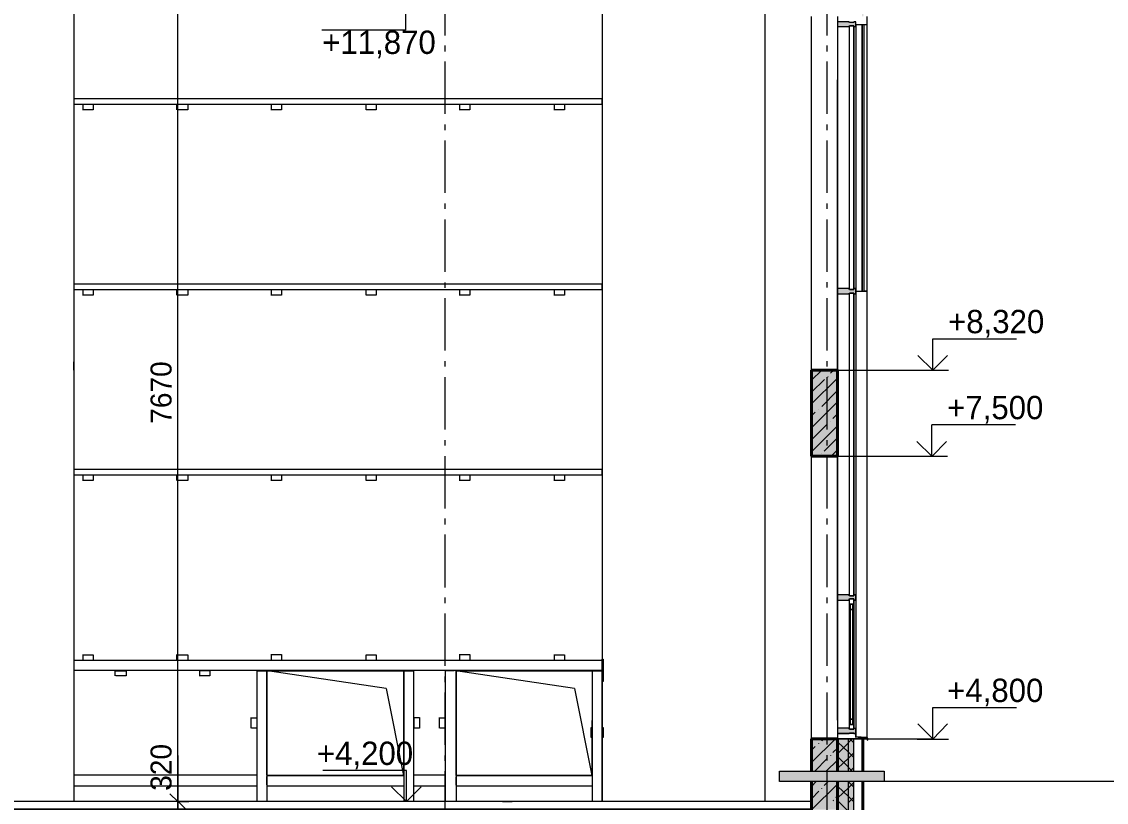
# Model space of a CAD drawing. Header units: millimetres. Extents: x -135211 to 49383, y -8033 to 228499.
# Drawn here: x -7641 to 2718, y 52848 to 60303 of the extents above; entities that cross this region are included whole.
import ezdxf

# ---------------------------------------------------------------- set-up
doc = ezdxf.new("R2010")
doc.units = ezdxf.units.MM
doc.layers.add('PDF _Геометрия', color=7, linetype='Continuous', true_color=0x1d1d1d)
doc.layers.add('PDF _Сплошная заливка', color=7, linetype='Continuous', true_color=0xffffff)
doc.layers.add('PDF _Текст', color=7, linetype='Continuous')

msp = doc.modelspace()

# ---------------------------------------------------------------- hatches: boundary and pattern name
at = {"layer": 'PDF _Сплошная заливка', "transparency": 33554559}
h = msp.add_hatch(color=256, dxfattribs=at)
h.paths.add_polyline_path([(396.5, 60354), (396.5, 62474.1), (386.2, 62474.1), (386.2, 60354)])
h.paths.add_polyline_path([(396.5, 53047.7), (386.2, 53047.7), (386.2, 51955.6), (396.5, 51955.6)])
h.paths.add_polyline_path([(396.5, 53454.1), (386.2, 53454.1), (386.2, 53145.1), (396.5, 53145.1)])
for points in [[(154.9, 60256.6), (256.8, 60256.6), (256.8, 60265.1), (299.2, 60265.1), (299.2, 60256.6), (316.1, 60256.6), (316.1, 60302.2), (299.2, 60302.2), (299.2, 60294.7), (256.8, 60294.7), (256.8, 60302.2), (154.9, 60302.2)], [(154.9, 57704.1), (256.8, 57704.1), (256.8, 57712.6), (299.2, 57712.6), (299.2, 57704.1), (316.1, 57704.1), (316.1, 57753.7), (299.2, 57753.7), (299.2, 57746.4), (256.8, 57746.4), (256.8, 57753.7), (154.9, 57753.7)], [(154.9, 54779), (256.8, 54779), (256.8, 54791.7), (299.2, 54791.7), (299.2, 54779), (316.1, 54779), (316.1, 54828.5), (299.2, 54828.5), (299.2, 54821.4), (256.8, 54821.4), (256.8, 54828.5), (154.9, 54828.5)], [(154.9, 53504.9), (256.8, 53504.9), (256.8, 53513.4), (299.2, 53513.4), (299.2, 53504.9), (316.1, 53504.9), (316.1, 53554.3), (299.2, 53554.3), (299.2, 53547.2), (256.8, 53547.2), (256.8, 53554.3), (154.9, 53554.3)]]:
    msp.add_hatch(color=7, dxfattribs=at).paths.add_polyline_path(points)
h = msp.add_hatch(color=256, dxfattribs=at)
h.paths.add_polyline_path([(146.8, 53145.1), (146.8, 53453.7), (-100.6, 53453.7), (-100.6, 53145.1)])
h.paths.add_polyline_path([(146.8, 53047.7), (-100.6, 53047.7), (-100.6, 52776.8), (146.8, 52776.8)])
h = msp.add_hatch(color=256, dxfattribs=at)
h.paths.add_polyline_path([(248.4, 53145.1), (248.4, 53453.1), (152.7, 53453.1), (152.7, 53145.1)])
h.paths.add_polyline_path([(248.4, 53047.7), (152.7, 53047.7), (152.7, 51955.6), (248.4, 51955.6)])
h = msp.add_hatch(color=256, dxfattribs=at)
h.paths.add_polyline_path([(299.2, 53145.1), (299.2, 53452.8), (256.1, 53452.8), (256.1, 53145.1)])
h.paths.add_polyline_path([(299.2, 53047.7), (256.1, 53047.7), (256.1, 51955.6), (299.2, 51955.6)])

# ---------------------------------------------------------------- linework, layer by layer
at = {"layer": 'PDF _Геометрия', "color": 7, "lineweight": 9}
for points in [[(-6150.8, 53296.5), (-6150.8, 52856.2), (-6150.8, 60522.7), (-6150.8, 60933.3), (-6150.8, 61293.1)], [(-7840.6, 60932.9), (-7142.2, 60932.9), (-7142.2, 52855.6)], [(-7144, 60522.4), (-544.2, 60522.4), (-544.2, 60933.1), (-544.2, 52855.9)], [(-3597.5, 60171.2), (-3597.5, 60670.7)], [(52.5, 60171.6), (52.5, 60671.2)], [(-3974.8, 60523.2), (-3974.8, 60222.6), (-4774.8, 60222.6)], [(-2097.2, 60522.9), (-2097.2, 56975.4), (-2097.2, 54194.2)], [(-96.7, 56975.1), (-96.7, 60353.2)], [(429.7, 60353.6), (429.7, 60277.3)], [(149, 60277.5), (149, 57729.2)], [(263, 60264.4), (263, 57745.6)], [(263, 60255.9), (263, 57754)], [(264.3, 57745.3), (306.9, 57745.3), (306.9, 60264.2), (264.3, 60264.2)], [(306.9, 60255.7), (306.9, 57753.8)], [(324.5, 60276.8), (324.5, 57728.3), (324.5, 54803.1), (324.5, 53503.5), (307.3, 53503.5)], [(319.9, 60277.3), (429.7, 60277.3), (429.7, 57729), (400.2, 57729)], [(403.4, 60277), (403.4, 57728.6)], [(-3597.5, 60018.8), (-3597.5, 60073.9)], [(52.5, 60019.2), (52.5, 60074.3)], [(-3597.5, 59421.9), (-3597.5, 59921.4)], [(52.5, 59422.4), (52.5, 59921.9)], [(-7147.7, 59515.4), (-2097.2, 59515.4), (-2097.2, 59566.2), (-7147.7, 59566.2)], [(-7059.5, 59515.5), (-6958, 59515.5), (-6958, 59460.5), (-7059.5, 59460.5)], [(-7054.5, 59459.8), (-7054.5, 59514.8)], [(-6159.6, 59460.7), (-6159.6, 59515.7)], [(-6151.8, 59514.7), (-6054.3, 59514.7), (-6054.3, 59459.6), (-6151.8, 59459.6)], [(-5260.7, 59515.6), (-5159.3, 59515.6), (-5159.3, 59460.6), (-5260.7, 59460.6)], [(-5255.8, 59459.9), (-5255.8, 59514.9)], [(-4352.9, 59514.8), (-4255.6, 59514.8), (-4255.6, 59459.7), (-4352.9, 59459.7)], [(-4352.1, 59459.6), (-4352.1, 59514.7)], [(-3462.6, 59515.6), (-3360.6, 59515.6), (-3360.6, 59460.6), (-3462.6, 59460.6)], [(-3457.1, 59459.9), (-3457.1, 59514.9)], [(-2558.8, 59515.4), (-2456.9, 59515.4), (-2456.9, 59460.3), (-2558.8, 59460.3)], [(-2553.4, 59459.7), (-2553.4, 59514.7)], [(-3597.5, 59265.3), (-3597.5, 59320.3)], [(52.5, 59265.7), (52.5, 59320.7)], [(-3597.5, 58668.4), (-3597.5, 59167.9)], [(52.5, 58668.8), (52.5, 59168.3)], [(-3597.5, 58516), (-3597.5, 58566.8)], [(52.5, 58516.4), (52.5, 58567.3)], [(-3597.5, 57914.9), (-3597.5, 58414.4)], [(52.5, 57915.4), (52.5, 58414.9)], [(-3597.5, 57762.5), (-3597.5, 57813.3)], [(52.5, 57763), (52.5, 57813.7)], [(-7147.7, 57745.9), (-2097.2, 57745.9), (-2097.2, 57796.7), (-7147.7, 57796.7)], [(-7059.5, 57746.1), (-6958, 57746.1), (-6958, 57691), (-7059.5, 57691)], [(-7054.5, 57690.3), (-7054.5, 57745.4)], [(-6159.6, 57691.3), (-6159.6, 57746.3)], [(-6151.8, 57745.2), (-6054.3, 57745.2), (-6054.3, 57690.1), (-6151.8, 57690.1)], [(-5260.7, 57746.1), (-5159.3, 57746.1), (-5159.3, 57691.1), (-5260.7, 57691.1)], [(-5255.8, 57690.4), (-5255.8, 57745.4)], [(-4352.9, 57745.2), (-4255.6, 57745.2), (-4255.6, 57690.2), (-4352.9, 57690.2)], [(-4352.1, 57690.1), (-4352.1, 57745.1)], [(-3462.6, 57746.2), (-3360.6, 57746.2), (-3360.6, 57691.2), (-3462.6, 57691.2)], [(-3457.1, 57690.4), (-3457.1, 57745.5)], [(-2558.8, 57745.9), (-2456.9, 57745.9), (-2456.9, 57690.9), (-2558.8, 57690.9)], [(-2553.4, 57690.1), (-2553.4, 57745.1)], [(149, 57653), (149, 56975.7), (149, 57703.8), (149, 54804.1), (149, 53504.5), (149, 53453.8), (149, 53144.7)], [(263, 57711.7), (263, 54820.4)], [(263, 57703.3), (263, 54828.8)], [(264.3, 54820.1), (306.9, 54820.1), (306.9, 57711.5), (264.3, 57711.5)], [(306.9, 57703.1), (306.9, 54828.6)], [(319.9, 57729), (429.7, 57729), (429.7, 54803.9), (429.7, 53529.7), (429.7, 53466.2)], [(-3597.5, 57161.4), (-3597.5, 57660.9)], [(52.5, 57161.8), (52.5, 57661.4)], [(54.1, 56974.8), (1061.5, 56974.8), (1061.5, 57275.3)], [(1059.5, 57275.5), (1859.9, 57275.5)], [(-7142.2, 56974.7), (-7142.2, 57055.1), (-7142.2, 56974.7), (-7142.2, 56733.4)], [(-3597.5, 57008.9), (-3597.5, 57059.8)], [(52.5, 57009.4), (52.5, 57060.2)], [(-3597.5, 56407.8), (-3597.5, 56907.3)], [(149, 56975.7), (-100.6, 56975.7)], [(-95.5, 56974.9), (52.5, 56974.9)], [(52.5, 56408.3), (52.5, 56907.8)], [(910.5, 56974.6), (1210.6, 56974.6)], [(239.7, 56153.6), (1052.7, 56153.6), (1052.7, 56454.1)], [(1050.7, 56454.4), (1851.1, 56454.4)], [(-3597.5, 56255.5), (-3597.5, 56306.3)], [(52.5, 56255.9), (52.5, 56306.8)], [(-3597.5, 55654.3), (-3597.5, 56153.8)], [(-100.6, 56154.4), (149, 56154.4)], [(-96.7, 53453), (-96.7, 56153.9)], [(16.5, 56154), (236.7, 56154)], [(52.5, 55654.9), (52.5, 56154.4)], [(149, 53631.5), (149, 56154.4), (149, 54804.1), (149, 53529.9)], [(900.9, 56153.4), (1201.9, 56153.4)], [(-7147.7, 55976.4), (-2097.2, 55976.4), (-2097.2, 56027.2), (-7147.7, 56027.2)], [(-7059.5, 55976.6), (-6958, 55976.6), (-6958, 55921.6), (-7059.5, 55921.6)], [(-7054.5, 55920.8), (-7054.5, 55975.8)], [(-6159.6, 55921.8), (-6159.6, 55976.8)], [(-6151.8, 55975.6), (-6054.3, 55975.6), (-6054.3, 55920.6), (-6151.8, 55920.6)], [(-5260.7, 55976.6), (-5159.3, 55976.6), (-5159.3, 55921.6), (-5260.7, 55921.6)], [(-5255.8, 55920.8), (-5255.8, 55975.8)], [(-4352.9, 55975.7), (-4255.6, 55975.7), (-4255.6, 55920.7), (-4352.9, 55920.7)], [(-4352.1, 55920.5), (-4352.1, 55975.6)], [(-3462.6, 55976.7), (-3360.6, 55976.7), (-3360.6, 55921.7), (-3462.6, 55921.7)], [(-3457.1, 55920.9), (-3457.1, 55975.9)], [(-2558.8, 55976.4), (-2456.9, 55976.4), (-2456.9, 55921.4), (-2558.8, 55921.4)], [(-2553.4, 55920.6), (-2553.4, 55975.6)], [(-3597.5, 55501.9), (-3597.5, 55556.9)], [(52.5, 55502.5), (52.5, 55557.5)], [(-3597.5, 54900.8), (-3597.5, 55404.6)], [(52.5, 54901.3), (52.5, 55405.1)], [(-3597.5, 54748.4), (-3597.5, 54803.4)], [(52.5, 54748.9), (52.5, 54803.9)], [(263, 54790.8), (263, 54740), (263, 53592.7), (263, 53546.2)], [(263, 54778.1), (263, 53554.6)], [(263.6, 54739.9), (271.8, 54739.9), (271.8, 54689.1), (271.8, 53643.5), (271.8, 53592.7), (263.6, 53592.7)], [(264.3, 54739.7), (306.9, 54739.7), (306.9, 54790.5), (264.3, 54790.5)], [(272.8, 53592.5), (298.1, 53592.5), (298.1, 53643.3), (298.1, 54688.9), (272.8, 54688.9), (298.1, 54688.9), (298.1, 54739.8), (272.8, 54739.8)], [(298.7, 54739.7), (306.9, 54739.7), (306.9, 53592.5), (298.7, 53592.5)], [(306.9, 54777.8), (306.9, 53554.4)], [(-3597.5, 54151.5), (-3597.5, 54651)], [(52.5, 54152), (52.5, 54651.6)], [(-2097.2, 54202.7), (-7147.7, 54202.7)], [(-7059.5, 54257.9), (-6958, 54257.9), (-6958, 54202.9), (-7059.5, 54202.9)], [(-7054.5, 54202), (-7054.5, 54257)], [(-6159.6, 54203.2), (-6159.6, 54258.3)], [(-6151.8, 54256.9), (-6054.3, 54256.9), (-6054.3, 54201.8), (-6151.8, 54201.8)], [(-5260.7, 54258), (-5159.3, 54258), (-5159.3, 54203), (-5260.7, 54203)], [(-5255.8, 54202.1), (-5255.8, 54257.1)], [(-4352.9, 54256.9), (-4255.6, 54256.9), (-4255.6, 54201.9), (-4352.9, 54201.9)], [(-4352.1, 54201.8), (-4352.1, 54256.8)], [(-3462.6, 54258.1), (-3360.6, 54258.1), (-3360.6, 54203), (-3462.6, 54203)], [(-3457.1, 54202.2), (-3457.1, 54257.2)], [(-2558.8, 54257.7), (-2456.9, 54257.7), (-2456.9, 54202.7), (-2558.8, 54202.7)], [(-2553.4, 54201.8), (-2553.4, 54256.9)], [(-2097.2, 54003.7), (-2097.2, 54215.4)], [(-2092.4, 54214.6), (-2088.4, 54214.6), (-2088.4, 54003), (-2092.4, 54003)], [(-2097.2, 54113.9), (-2097.2, 52856.6), (-2097.2, 54105.3), (-7147.7, 54105.3)], [(-6747.4, 54054.9), (-6747.4, 54105.7)], [(-6743.8, 54105.1), (-6642.1, 54105.1), (-6642.1, 54054.3), (-6743.8, 54054.3)], [(-5945.3, 54105.4), (-5843.7, 54105.4), (-5843.7, 54054.6), (-5945.3, 54054.6)], [(-5940.2, 54053.7), (-5940.2, 54104.5)], [(-5396.2, 54104.8), (-5396.2, 52856.1)], [(-5384.6, 54105.1), (-5308.5, 54105.1)], [(-5299.7, 54105.8), (-5299.7, 53106.7), (-5299.7, 54105.8), (-5299.7, 52857)], [(-4159.1, 53935.3), (-5293.6, 54104.7)], [(-3992.4, 54104.4), (-5291.7, 54104.4), (-3992.4, 54104.4), (-3992.4, 53105.3), (-5291.7, 53105.3), (-3992.4, 53105.3), (-4157.3, 53935.1)], [(-3992.4, 53105.3), (-3992.4, 54104.4), (-3992.4, 52855.6)], [(-3984.7, 54104.6), (-3904.6, 54104.6)], [(-3895.9, 52856.5), (-3895.9, 54105.3)], [(-3597.5, 54105), (-3597.5, 52856.1)], [(-3590.2, 54105.9), (-3509.8, 54105.9)], [(-2360.4, 53935.5), (-3494.7, 54104.8)], [(-2193.7, 54104.5), (-3493.4, 54104.5), (-2193.7, 54104.5), (-2193.7, 52855.6)], [(-3492.2, 54104.3), (-3492.2, 53105.3), (-3492.2, 54104.3), (-3492.2, 52855.5)], [(-2186.4, 54104.7), (-2105.9, 54104.7)], [(-3597.5, 53994.8), (-3597.5, 54049.9)], [(52.5, 53995.4), (52.5, 54050.4)], [(-3597.5, 53398), (-3597.5, 53897.5)], [(-2193.7, 53105.4), (-2358.5, 53935.2)], [(52.5, 53398.6), (52.5, 53898)], [(325.1, 53452.6), (1061.5, 53452.6), (1061.5, 53753.2)], [(1059.5, 53753.5), (1859.9, 53753.5)], [(-5448.9, 53554.9), (-5448.9, 53656.5)], [(-5447.2, 53656.1), (-5396.2, 53656.1), (-5396.2, 53554.5), (-5447.2, 53554.5)], [(-3895.9, 53656.6), (-3895.9, 53554.9)], [(-3894, 53656.3), (-3843.2, 53656.3), (-3843.2, 53554.7), (-3894, 53554.7)], [(-3650.2, 53555), (-3650.2, 53656.5)], [(-3648.4, 53656.2), (-3597.5, 53656.2), (-3597.5, 53554.6), (-3648.4, 53554.6)], [(-2202.5, 53465.3), (-2202.5, 53562.7)], [(-2202.5, 53562.6), (-2193.7, 53562.6)], [(-2193.7, 53122.3), (-2193.7, 53630.4)], [(-2097.2, 53563.5), (-2088.4, 53563.5), (-2088.4, 53466.1), (-2097.2, 53466.1)], [(264.3, 53545.9), (306.9, 53545.9), (306.9, 53592.5), (264.3, 53592.5)], [(-2193.7, 53465.3), (-2202.5, 53465.3)], [(429.7, 53461.9), (429.7, 53453.5), (150.2, 53453.5)], [(263, 53503.9), (153.3, 53503.9)], [(306.9, 53503.6), (264.3, 53503.6)], [(324.5, 53503.5), (324.5, 53503.5)], [(324.5, 53473.8), (324.5, 53473.8)], [(324.5, 53473.8), (324.5, 53473.8)], [(324.5, 53473.8), (324.5, 53473.8)], [(324.5, 53473.8), (324.5, 53473.8)], [(324.5, 53473.8), (324.5, 53473.8)], [(324.5, 53473.8), (324.5, 53473.8)], [(149, 53453.8), (-100.6, 53453.8)], [(-95, 53452.7), (324.5, 53452.7)], [(254.3, 53144.1), (254.3, 53453.1), (152.7, 53453.1)], [(306.9, 53143.7), (306.9, 53452.8), (256.1, 53452.8)], [(385.9, 53453), (385.9, 53144), (385.9, 53453), (305.6, 53453)], [(403.4, 53143.9), (403.4, 53452.9), (386.2, 53452.9)], [(429.7, 53445), (429.7, 53445)], [(910.5, 53452.4), (1210.6, 53452.4)], [(-3597.5, 53245.6), (-3597.5, 53296.4)], [(52.5, 53246.1), (52.5, 53297)], [(-3966, 52856.9), (-3966, 53153.3), (-4766.1, 53153.3)], [(-3597.5, 52644.4), (-3597.5, 53144)], [(-403.8, 53047), (-403.8, 53144.4)], [(-402.6, 53144.2), (596.5, 53144.2), (596.5, 53046.8), (-402.6, 53046.8)], [(52.5, 52645.1), (52.5, 53144.6)], [(-5396.2, 53105.8), (-7144.8, 53105.8)], [(-5396.2, 53093.1), (-5396.2, 53012.6)], [(-5299.7, 53013.6), (-5299.7, 53094)], [(-3992.4, 53092.6), (-3992.4, 53012.2)], [(-3895.9, 53013.1), (-3895.9, 53093.6)], [(-3597.5, 53105.9), (-3894.1, 53105.9)], [(-3597.5, 53093.2), (-3597.5, 53012.7)], [(-3492.2, 53012.1), (-3492.2, 53092.5)], [(-2193.7, 53092.7), (-2193.7, 53012.3)], [(149, 53047.3), (149, 51955.2), (-100.6, 51955.2)], [(152.7, 51954.5), (254.3, 51954.5), (254.3, 53046.7)], [(256.1, 51954.2), (306.9, 51954.2), (306.9, 53046.4)], [(305.6, 51954.5), (385.9, 51954.5), (385.9, 53046.7), (385.9, 51954.5)], [(386.2, 51954.4), (403.4, 51954.4), (403.4, 53046.5)], [(3132.2, 53046.1), (600.2, 53046.1)], [(-7144.8, 53004.2), (-5396.2, 53004.2)], [(-5291.7, 53003.8), (-3992.4, 53003.8)], [(-3894.1, 53004.3), (-3597.5, 53004.3)], [(-3493.4, 53003.9), (-2193.7, 53003.9)], [(-22897, 52775.7), (-96.7, 52775.7), (-96.7, 52839.2), (-96.7, 52847.7), (-96.7, 52856.1), (-22897, 52856.1)], [(-6150.8, 52856.2), (-6269.3, 52856.2)], [(-6151.6, 52856.4), (-6045.5, 52856.4)], [(-6150.8, 52695.4), (-6150.8, 52856.2), (-6150.8, 52534.5), (-6150.8, 52123.9), (-6150.8, 48652.6), (-6150.8, 48284.3), (-6150.8, 47873.7), (-6150.8, 45033.2)], [(-3808.1, 52855.9), (-4109, 52855.9)], [(-3050.5, 52856.7), (-2957, 52856.7), (-3964.7, 52856.7)]]:
    msp.add_lwpolyline(points, dxfattribs=at)
at = {"layer": 'PDF _Геометрия', "color": 7, "lineweight": 20}
for points in [[(149, 60353.8), (149, 60303), (149, 60256.3)], [(263, 60294), (263, 60302.4), (153.3, 60302.4)], [(306.9, 60302.3), (306.9, 60293.8), (264.3, 60293.8)], [(307.3, 60255.6), (324.5, 60255.6), (324.5, 60302.2), (307.3, 60302.2)], [(153.3, 60255.9), (263, 60255.9), (263, 60264.4)], [(264.3, 60264.2), (306.9, 60264.2), (306.9, 60255.7)], [(149, 57754.6), (149, 57703.8)], [(263, 57745.6), (263, 57754), (153.3, 57754)], [(153.3, 57703.3), (263, 57703.3), (263, 57711.7)], [(306.9, 57753.8), (306.9, 57745.3), (264.3, 57745.3)], [(264.3, 57711.5), (306.9, 57711.5), (306.9, 57703.1)], [(307.3, 57702.9), (324.5, 57702.9), (324.5, 57753.7), (307.3, 57753.7)], [(149, 54829.5), (149, 54778.7)], [(263, 54820.4), (263, 54828.8), (153.3, 54828.8)], [(306.9, 54828.6), (306.9, 54820.1), (264.3, 54820.1)], [(307.3, 54777.7), (324.5, 54777.7), (324.5, 54828.5), (307.3, 54828.5)], [(153.3, 54778.1), (263, 54778.1), (263, 54790.8)], [(264.3, 54790.5), (306.9, 54790.5), (306.9, 54777.8)], [(149, 53555.3), (149, 53504.5)], [(263, 53546.2), (263, 53554.6), (153.3, 53554.6)], [(153.3, 53503.9), (263, 53503.9), (263, 53512.3)], [(306.9, 53554.4), (306.9, 53545.9), (264.3, 53545.9)], [(264.3, 53512), (306.9, 53512), (306.9, 53503.6)], [(307.3, 53503.5), (324.5, 53503.5), (324.5, 53554.3), (307.3, 53554.3)]]:
    msp.add_lwpolyline(points, dxfattribs=at)
at = {"layer": 'PDF _Геометрия', "color": 7, "lineweight": 9}
for points in [[(385.9, 60277), (385.9, 57728.6)], [(149, 57653), (149, 59748.4)], [(149, 57708), (149, 57729.2)], [(298.1, 53643.3), (272.8, 53643.3)], [(438.5, 53466.2), (319.6, 53474.6), (438.5, 53461.9), (438.5, 53440.8), (434.4, 53440.8), (438.5, 53440.8)], [(324.5, 53473.8), (324.5, 53503.5)], [(438.5, 53440), (434.4, 53444.3)], [(-3493.4, 53105.4), (-2193.7, 53105.4)]]:
    msp.add_lwpolyline(points, close=True, dxfattribs=at)
at = {"layer": 'PDF _Геометрия', "color": 7, "lineweight": 18}
for points in [[(1061.5, 56974.8), (917.3, 57114.5)], [(1062.5, 56974.7), (1201.9, 57114.4)], [(1052.7, 56153.6), (908.6, 56293.3)], [(1053.7, 56153.4), (1193.1, 56293.1)], [(1061.5, 53452.6), (917.3, 53596.5)], [(1062.5, 53452.5), (1201.9, 53596.4)], [(-3966, 52856.9), (-4110.4, 52996.6)], [(-3965.4, 52856.8), (-3825.7, 52996.5)], [(-6150.8, 52856.2), (-6227.2, 52928.2)], [(-6148.2, 52855.7), (-6071.8, 52779.5)]]:
    msp.add_lwpolyline(points, dxfattribs=at)
at = {"layer": 'PDF _Геометрия', "color": 7, "lineweight": 40}
for points in [[(-100.6, 56154.4), (149, 56154.4), (149, 56975.7), (-100.6, 56975.7)], [(-96.7, 56975.1), (-96.7, 56153.9)], [(149, 53144.7), (149, 53453.8), (-100.6, 53453.8)], [(-96.7, 53453), (-96.7, 53144)], [(-96.7, 53046.7), (-96.7, 52775.7), (-22994.2, 52775.7)], [(-100.6, 51955.2), (149, 51955.2), (149, 52535.2), (149, 52776.4), (149, 53047.3)]]:
    msp.add_lwpolyline(points, dxfattribs=at)
at = {"layer": 'PDF _Геометрия', "lineweight": 9}
for points in [[(-100.6, 56649.7), (149, 56899.5)], [(-97.4, 56877.9), (-0.2, 56975.2)], [(-96.5, 56763.4), (26.1, 56886.2)], [(57.2, 56915.6), (61.2, 56915.6)], [(84.4, 56945.6), (113.9, 56975.2)], [(0.3, 56628), (140.2, 56771.9)], [(-100.6, 56421.2), (149, 56670.9)], [(-100, 56535.3), (-61.6, 56573.4)], [(-26.5, 56602.2), (-26.5, 56602.2)], [(-91.4, 56315.2), (52.5, 56459.2)], [(87.6, 56487.9), (87.6, 56487.9)], [(106.4, 56514.3), (149, 56556.6)], [(-100.6, 56192.6), (149, 56442.3)], [(22.2, 56201), (149, 56328)], [(-0.2, 56175.1), (-0.2, 56175.1)], [(90.1, 56154.4), (149, 56213.8)], [(-100, 53343.5), (-61.6, 53381.6)], [(-96.8, 53228.8), (131.4, 53453.1)], [(-26.5, 53406), (-26.5, 53410.3)], [(0.2, 53436.1), (17.4, 53453.1)], [(106.4, 53322.5), (149, 53364.8)], [(254.3, 53326.1), (152.7, 53423.5)], [(152.7, 53313.4), (254.3, 53415)], [(250.9, 53415.5), (289.4, 53453.6)], [(306.9, 53414.7), (268.4, 53452.8)], [(386.2, 53423.3), (403.4, 53444.5)], [(386.2, 53364), (403.4, 53385.2)], [(-66.1, 53144.6), (52.5, 53267.3)], [(43.4, 53144.7), (149, 53250.5)], [(87.6, 53291.8), (87.6, 53296)], [(254.3, 53182.2), (152.7, 53283.8)], [(152.7, 53173.7), (254.3, 53271.1)], [(306.9, 53275), (256.1, 53325.7)], [(256.1, 53270.8), (306.9, 53321.6)], [(386.2, 53249.7), (403.4, 53270.9)], [(289.4, 53144.5), (250.9, 53182.7)], [(268.4, 53143.7), (306.9, 53181.8)], [(386.2, 53194.7), (403.4, 53215.9)], [(-99.4, 53000.5), (-52.8, 53047.1)], [(22.8, 53009.1), (61.2, 53047.2)], [(149.3, 53030.3), (166.5, 53047.2)], [(254.3, 53042.5), (250.2, 53046.7)], [(306.9, 52991.4), (256.1, 53042.2)], [(386.2, 53025.4), (403.4, 53042.3)], [(-96.5, 52776.4), (149, 53021.9)], [(-94.3, 52885.3), (-26.5, 52953.1)], [(-0.2, 52979.1), (-0.2, 52983.3)], [(254.3, 52902.8), (152.7, 53000.2)], [(152.7, 52890.1), (254.3, 52987.5)], [(256.1, 52987.1), (306.9, 53037.9)], [(109.8, 52864.8), (113.9, 52869)], [(135.9, 52895), (149, 52907.7)], [(254.3, 52758.9), (152.7, 52860.5)], [(306.9, 52851.7), (256.1, 52902.4)], [(256.1, 52847.4), (306.9, 52898.3)], [(386.2, 52911.1), (403.4, 52928)], [(386.2, 52851.8), (403.4, 52873)]]:
    msp.add_lwpolyline(points, dxfattribs=at)
at = {"layer": 'PDF _Сплошная заливка', "lineweight": 9, "transparency": 33554559}
msp.add_solid([(-100.6, 56975.7), (149, 56975.7), (-100.6, 56154.4), (149, 56154.4)], dxfattribs=at)
at = {"layer": 'PDF _Сплошная заливка', "color": 7, "lineweight": 9, "transparency": 33554559}
msp.add_solid([(-402.6, 53144.2), (596.5, 53144.2), (-402.6, 53046.8), (596.5, 53046.8)], dxfattribs=at)

# ---------------------------------------------------------------- texts
at = {"layer": 'PDF _Текст', "char_height": 222.7, "attachment_point": 4, "style": ''}
for s, insert in [('+11,870', (-4771.1, 60085.3)), ('+8,320', (1206.2, 57418.3)), ('+7,500', (1197.7, 56597.1)), ('+4,800', (1197.7, 53896.3)), ('+4,200', (-4821.9, 53295.1))]:
    msp.add_mtext(s, dxfattribs=dict(at, insert=insert))
at = {"layer": 'PDF _Текст', "char_height": 200.42, "attachment_point": 4, "rotation": 90, "style": ''}
for s, insert in [('7670', (-6309, 56463)), ('320', (-6309, 52957.9))]:
    msp.add_mtext(s, dxfattribs=dict(at, insert=insert))

doc.saveas('drawing.dxf')
